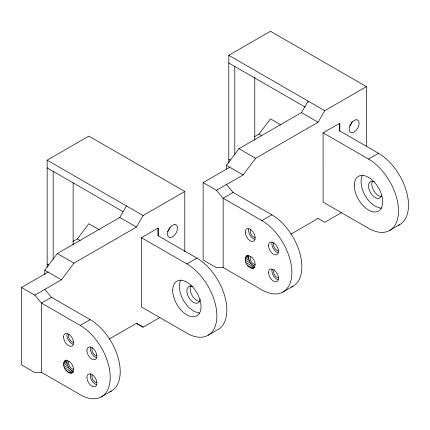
<?xml version="1.0" encoding="UTF-8"?>
<svg xmlns="http://www.w3.org/2000/svg" width="430" height="430" viewBox="0 0 430 430"><rect width="100%" height="100%" fill="white"/><g stroke="black" fill="none" stroke-linecap="round" stroke-linejoin="round"><path stroke-width="0.64" d="M109.709 391.891A42.419 24.494 60 0 0 118.363 358.555A42.419 24.494 60 0 0 90.219 319.673L51.492 297.297L41.495 303.064L80.227 325.435A42.419 24.494 60 0 1 110.22 377.389A42.419 24.494 60 0 1 80.227 394.719L41.495 372.348L41.495 303.064L34.819 295.168L21.5 287.471L48.133 272.099M141.454 237.682L141.454 306.966L186.867 333.175A42.419 24.494 60 0 0 216.865 315.84A42.419 24.494 60 0 0 186.867 263.891L141.454 237.682L158.1 228.077L158.122 235.758L196.87 258.124A42.419 24.494 60 0 1 224.578 295.501A42.419 24.494 60 0 1 218.075 329.498L208.077 335.266M158.1 236.075L158.1 228.077M184.787 251.641L184.792 191.49L88.827 136.122L47.155 160.164L47.16 267.272M291.346 287.041A42.419 24.494 60 0 0 300 253.705A42.419 24.494 60 0 0 271.862 214.817L233.13 192.447L223.132 198.214L261.865 220.585A42.419 24.494 60 0 1 291.857 272.534A42.419 24.494 60 0 1 261.865 289.863L223.132 267.492L223.132 198.214L216.457 190.318L203.137 182.616L229.77 167.243M323.097 132.827L323.091 202.111L368.51 228.319A42.419 24.494 60 0 0 398.502 210.99A42.419 24.494 60 0 0 368.51 159.035L323.097 132.827L339.738 123.227L339.759 130.908L378.507 153.268A42.419 24.494 60 0 1 406.646 192.156A42.419 24.494 60 0 1 397.992 225.492M339.738 131.22L339.738 123.227M366.425 146.119L366.43 86.634L270.465 31.266L228.792 55.309L228.798 163.061M73.213 372.294C67.085 376.309 59.609 363.339 66.145 360.044M69.864 373.132L73.191 371.214C69.122 369.655 66.387 364.914 67.069 360.609L63.742 362.528M254.85 267.438C248.728 271.454 241.246 258.489 247.782 255.194M251.502 268.282L254.829 266.358C250.76 264.799 248.024 260.059 248.712 255.753L245.379 257.672M44.801 274.56L44.801 270.174L57.319 253.539L119.787 217.472L126.452 205.927M34.819 295.168L61.463 279.79L73.981 263.155L136.45 227.094L143.115 215.548L184.792 191.49M226.438 169.076L226.438 165.319L238.956 148.683L301.425 112.622L308.09 101.077L308.09 102.356M216.457 190.318L243.106 174.94L255.619 158.304L318.087 122.238L324.752 110.693L366.43 86.634M72.826 241.558L77.379 238.929L88.822 223.724L99.26 229.749M254.463 136.702L259.016 134.074L270.459 118.868L280.897 124.894M72.1 372.934C76.115 368.704 70.708 359.324 65.037 360.689M253.743 268.078C257.753 263.848 252.345 254.474 246.675 255.834M261.865 220.585L271.862 214.817M80.227 325.435L90.219 319.673M186.867 263.891L196.87 258.124M368.51 159.035L378.507 153.268M245.879 256.57L248.099 255.291M64.242 361.426L66.462 360.146M245.207 259.07L248.54 257.151M63.57 363.925L66.903 362.006M109.279 339.001L136.46 323.306L143.131 327.155L159.906 317.469M290.916 234.146L318.103 218.451M245.379 260.661L248.712 258.742M63.742 365.516L67.069 363.597M245.879 262.343L249.206 260.424M64.242 367.198L67.569 365.28M246.675 263.998L250.002 262.08M65.037 368.854L68.365 366.93M247.707 265.514L251.039 263.595M66.07 370.37L69.402 368.445M341.544 212.613L324.768 222.299L317.872 218.322M248.916 266.788L252.243 264.864M67.273 371.638L70.606 369.719M250.206 267.729L253.539 265.81M68.569 372.584L71.896 370.665M252.706 268.401L254.925 267.121M71.068 373.251L73.288 371.971M283.074 291.959L293.067 286.192M389.714 230.415L399.717 224.643M101.432 396.815L111.429 391.047M223.132 267.492L216.451 267.723L203.148 260.01L203.137 182.616M41.495 372.348L34.814 372.573L21.511 364.866L21.5 287.471M228.792 55.309L324.752 110.693M228.792 63.006L305.182 107.091M301.425 112.622L318.087 122.238M259.016 134.074L261.741 135.649M238.956 148.683L255.619 158.304M228.798 159.213L230.432 160.159M226.438 165.319L243.106 174.94M47.155 160.164L143.115 215.548M47.155 167.861L122.958 211.614M119.787 217.472L136.45 227.094M77.379 238.929L80.104 240.499M57.319 253.539L73.981 263.155M47.16 264.068L48.794 265.014M44.801 270.174L61.463 279.79M136.235 323.177L143.131 327.155M226.449 184.551L233.13 192.447M44.811 289.406L51.492 297.297M254.775 77.319L254.775 140.11M234.796 66.473L234.796 154.66M73.138 182.841L73.138 244.966M53.159 171.323L53.159 259.516M199.644 301.387A9.428 5.445 60 0 1 191.914 295.152A9.428 5.445 60 0 1 191.054 285.606M199.525 312.965A20.033 11.567 60 0 1 197.203 312.605L193.532 311.046L189.867 308.369A20.033 11.567 60 0 1 179.853 291.024L179.369 286.514L179.853 282.558A20.033 11.567 60 0 1 180.971 279.882M200.17 299.189A9.428 5.445 60 0 1 193.339 302.274A9.428 5.445 60 0 1 186.867 291.067A9.428 5.445 60 0 1 192.952 286.686M170.156 227.615A7.068 4.085 -60 0 1 167.533 231.662M73.562 369.187A4.714 2.72 60 0 1 69.542 366.252A4.714 2.72 60 0 1 69.015 361.297M73.557 342.248A4.714 2.72 60 0 1 69.531 339.313A4.714 2.72 60 0 1 69.004 334.363M73.181 344.274A7.068 4.08 60 0 1 67.064 333.669M96.884 382.657A4.714 2.72 60 0 1 92.864 379.722A4.714 2.72 60 0 1 92.337 374.772M96.513 384.683A7.068 4.08 60 0 1 90.391 374.079M96.884 355.712A4.714 2.72 60 0 1 95.218 355.261L93.552 353.788L92.332 351.675A4.714 2.72 60 0 1 92.337 347.832M96.513 357.738A7.068 4.08 60 0 1 90.391 347.134M381.797 196.521A9.428 5.445 60 0 1 373.96 191.006A9.428 5.445 60 0 1 372.428 181.191M381.716 208.115A20.033 11.567 60 0 1 378.841 207.749L375.175 206.19L371.509 203.519A20.033 11.567 60 0 1 361.49 186.168L361.012 181.659L361.49 177.703A20.033 11.567 60 0 1 362.614 175.026M381.609 195.542A9.428 5.445 60 0 1 374.202 196.892A9.428 5.445 60 0 1 368.505 185.765A9.428 5.445 60 0 1 374.589 181.831M352.159 121.631A7.068 4.085 -60 0 1 349.961 125.931M255.205 264.332A4.714 2.72 60 0 1 251.179 261.397A4.714 2.72 60 0 1 250.652 256.447M255.194 237.392A4.714 2.72 60 0 1 251.174 234.463A4.714 2.72 60 0 1 250.642 229.507M254.823 239.424A7.068 4.08 60 0 1 248.701 228.814M278.522 277.802A4.714 2.72 60 0 1 274.501 274.867A4.714 2.72 60 0 1 273.974 269.916M278.151 279.833A7.068 4.08 60 0 1 272.029 269.223M278.522 250.857A4.714 2.72 60 0 1 276.861 250.405L275.195 248.932L273.974 246.82A4.714 2.72 60 0 1 273.974 242.977M278.151 252.888A7.068 4.08 60 0 1 272.029 242.278M356.626 119.776L355.422 119.895A7.068 4.085 -60 0 0 349.509 126.673A7.068 4.085 -60 0 0 351.627 132.66L352.837 132.542A7.068 4.085 -60 0 0 358.749 125.764A7.068 4.085 -60 0 0 356.626 119.776M174.988 224.632L173.784 224.75A7.068 4.085 -60 0 0 167.872 231.528A7.068 4.085 -60 0 0 169.99 237.516L171.194 237.398A7.068 4.085 -60 0 0 177.106 230.614A7.068 4.085 -60 0 0 174.988 224.632M172.704 290.358A20.033 11.567 60 0 0 193.951 316.786A20.033 11.567 60 0 0 193.951 288.455A20.033 11.567 60 0 0 172.704 290.358M63.565 336.986A7.068 4.08 60 0 0 71.057 346.317A7.068 4.08 60 0 0 71.057 336.319A7.068 4.08 60 0 0 63.565 336.986M86.892 377.395A7.068 4.08 60 0 0 94.39 386.726A7.068 4.08 60 0 0 94.39 376.723A7.068 4.08 60 0 0 86.892 377.395M86.892 350.45A7.068 4.08 60 0 0 94.39 359.781A7.068 4.08 60 0 0 94.39 349.784A7.068 4.08 60 0 0 86.892 350.45M354.341 185.507A20.033 11.567 60 0 0 375.589 211.931A20.033 11.567 60 0 0 375.589 183.599A20.033 11.567 60 0 0 354.341 185.507M245.202 232.13A7.068 4.08 60 0 0 252.695 241.461A7.068 4.08 60 0 0 252.695 231.464A7.068 4.08 60 0 0 245.202 232.13M268.53 272.539A7.068 4.08 60 0 0 276.028 281.87A7.068 4.08 60 0 0 276.028 271.873A7.068 4.08 60 0 0 268.53 272.539M268.53 245.595A7.068 4.08 60 0 0 276.028 254.925A7.068 4.08 60 0 0 276.028 244.928A7.068 4.08 60 0 0 268.53 245.595"/></g></svg>
